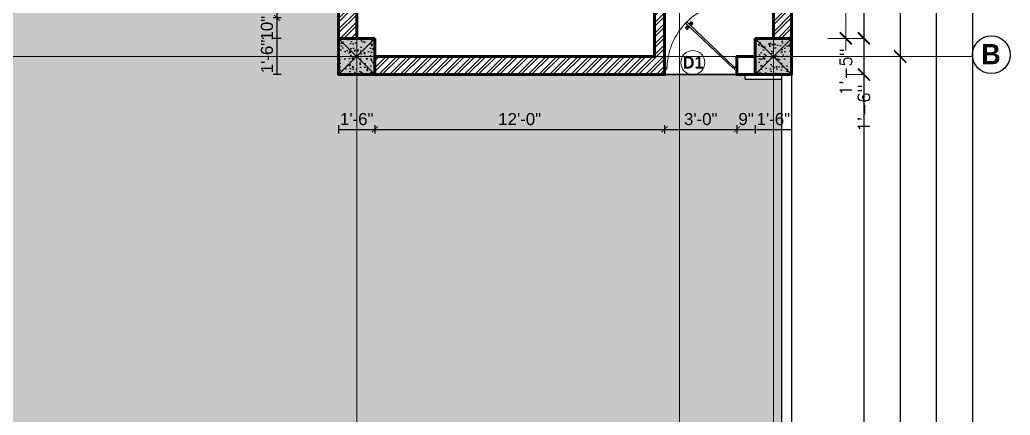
# Model space of a CAD drawing. Header units: feet. Extents: x 109753 to 150441, y 47761 to 75080.
# Drawn here: x 127900.4 to 128392.6, y 49457.9 to 49654.2 of the extents above; entities that cross this region are included whole.
import ezdxf

# ---------------------------------------------------------------- set-up
doc = ezdxf.new("R2010")
doc.units = ezdxf.units.FT
doc.header["$LTSCALE"] = 50
doc.header["$MEASUREMENT"] = 0
doc.header["$PDMODE"] = 3
doc.header["$PDSIZE"] = -10
for name, pattern in [('( Hidden )', [0.375, 0.25, -0.125]), ('ACAD_ISO04W100', [30, 24, -3, 0, -3]), ('CENTER', [2, 1.25, -0.25, 0.25, -0.25])]:
    doc.linetypes.add(name, pattern=pattern)
for name, color, linetype, lineweight in [('CENTRELINE', 146, 'CENTER', 18), ('COLUMN', 16, 'Continuous', 40), ('DIMENSION', 5, 'Continuous', 15), ('DOORS', 7, 'Continuous', 15), ('TEXT', 181, 'Continuous', 13), ('WALL', 1, 'Continuous', 60)]:
    doc.layers.add(name, color=color, linetype=linetype, lineweight=lineweight)
doc.layers.add('HACTH', color=251, linetype='Continuous')
doc.styles.add('MtXpl_Stylus_BT', font='')
doc.styles.get("Standard").update_dxf_attribs({"font": 'txt.shx', "height": 6})
doc.styles.add('TIMES', font='arial.ttf')
doc.styles.get('MtXpl_Stylus_BT').set_extended_font_data('Stylus BT', bold=True)
doc.dimstyles.new("1-8'", dxfattribs={"dimtxt": 6, "dimasz": 3, "dimexe": 2, "dimexo": 1, "dimgap": 2, "dimtad": 1, "dimdec": 0, "dimzin": 3, "dimdsep": 46, "dimlunit": 4, "dimtxsty": 'TIMES', "dimblk": 'ARCHTICK', "dimcen": 8, "dimdle": 2, "dimclrt": 7, "dimadec": 0, "dimazin": 0, "dimtfac": 1, "dimtdec": 0, "dimtix": 1, "dimtmove": 0, "dimatfit": 3, "dimfxl": 2, "dimfxlon": 1, "dimarcsym": 0})

# ---------------------------------------------------------------- blocks, each defined once
blk = doc.blocks.new('_ArchTick')
at = {"color": 0, "linetype": 'ByBlock', "const_width": 0.15}
blk.add_lwpolyline([(-0.5, -0.5), (0.5, 0.5)], dxfattribs=at)
blk = doc.blocks.new('A$Cb5c74cea')
at = {"true_color": 0xffffff, "transparency": 33554687}
h = blk.add_hatch(color=7, dxfattribs=at)
h.dxf.hatch_style = 1
h.paths.add_polyline_path([(-9, -9), (9, -9), (9, 9), (-9, 9)])
at = {"layer": 'HACTH', "transparency": 33554623}
h = blk.add_hatch(dxfattribs=at)
h.set_pattern_fill('AR-CONC', color=256)
h.set_pattern_definition([(50, (-126497.0296, -50480.552), (7.17260183, -0.62752135), [0.75, -8.25]), (355, (-126497.03, -50480.552), (-1.38751334, 7.52192134), [0.6, -6.6]), (100.4514445, (-126496.432, -50480.604), (5.78508847, 6.8943999), [0.63740192, -7.01142112]), (46.1842, (-126497.03, -50478.552), (10.6724133, -1.6551928), [1.125, -12.375]), (96.6356355, (-126496.14, -50478.69), (9.34661946, 9.741186), [0.9561034, -10.5171376]), (351.184164, (-126497.03, -50478.552), (9.34661945, 9.741186), [0.9, -9.9]), (21, (-126496.0296, -50479.052), (5.96907052, -4.0261889), [0.75, -8.25]), (326, (-126496.03, -50479.052), (2.4331533, 7.25150045), [0.6, -6.6]), (71.451445, (-126495.532, -50479.387), (8.40222377, 3.22531153), [0.6374019, -7.01142112]), (37.5, (-126497.0296, -50480.5518), (0.121598553, 3.32893854), [0, -6.52, 0, -6.7, 0, -6.625]), (7.5, (-126497.0296, -50480.5518), (2.63069537, 3.94411712), [0, -3.82, 0, -6.37, 0, -2.525]), (327.5, (-126499.2596, -50480.5518), (5.33822436, -0.225548717), [0, -2.5, 0, -7.8, 0, -10.35]), (317.5, (-126500.2596, -50480.5518), (5.8318617, 1.00104982), [0, -3.25, 0, -5.18, 0, -7.35])])
h.paths.add_polyline_path([(-9, -9), (9, -9), (9, 9), (-9, 9)])
at = {"layer": 'COLUMN'}
blk.add_lwpolyline([(-9, -9), (9, -9), (9, 9), (-9, 9)], close=True, dxfattribs=at)
at = {"layer": 'Defpoints', "color": 18, "true_color": 0x000000}
for p, q in [((-9, -9), (9, 9)), ((-9, 9), (9, -9))]:
    blk.add_line(p, q, dxfattribs=at)
blk = doc.blocks.new('*D1388')
at = {"layer": 'Defpoints', "color": 0, "transparency": 16777216}
for p in [(128028.29, 49645.03), (128058.82, 49645.03), (128058.82, 49627.03)]:
    blk.add_point(p, dxfattribs=at)
at = {"layer": 'DIMENSION', "color": 0, "lineweight": -2, "transparency": 16777216}
for p, q in [((128030.29, 49645.03), (128026.29, 49645.03)), ((128028.29, 49627.03), (128028.29, 49645.03)), ((128030.29, 49627.03), (128026.29, 49627.03))]:
    blk.add_line(p, q, dxfattribs=at)
at = {"layer": 'DIMENSION', "color": 7, "transparency": 16777216, "insert": (128023.22, 49636.03), "char_height": 6, "attachment_point": 5, "rotation": 90, "style": 'TIMES'}
blk.add_mtext('1\'-6"', dxfattribs=at)
blk = doc.blocks.new('*D1389')
at = {"layer": 'Defpoints', "color": 0, "transparency": 16777216}
for p in [(128028.29, 49655.15), (128058.62, 49655.15), (128058.82, 49645.03)]:
    blk.add_point(p, dxfattribs=at)
at = {"layer": 'DIMENSION', "color": 0, "lineweight": -2, "transparency": 16777216}
for p, q in [((128030.29, 49655.15), (128026.29, 49655.15)), ((128028.29, 49645.03), (128028.29, 49655.15)), ((128030.29, 49645.03), (128026.29, 49645.03))]:
    blk.add_line(p, q, dxfattribs=at)
at = {"layer": 'DIMENSION', "color": 7, "transparency": 16777216, "insert": (128023.22, 49650.09), "char_height": 6, "attachment_point": 5, "rotation": 90, "style": 'TIMES'}
blk.add_mtext('10"', dxfattribs=at)
blk = doc.blocks.new('*D1390')
at = {"layer": 'Defpoints', "color": 0, "transparency": 16777216}
for p in [(128028.29, 49715.15), (128058.82, 49715.15), (128058.62, 49655.15)]:
    blk.add_point(p, dxfattribs=at)
at = {"layer": 'DIMENSION', "color": 0, "lineweight": -2, "transparency": 16777216}
for p, q in [((128030.29, 49715.15), (128026.29, 49715.15)), ((128028.29, 49653.15), (128028.29, 49717.15)), ((128030.29, 49655.15), (128026.29, 49655.15))]:
    blk.add_line(p, q, dxfattribs=at)
at = {"layer": 'DIMENSION', "color": 0, "lineweight": -2, "transparency": 16777216, "xscale": 3, "yscale": 3, "zscale": 3}
for p, rotation in [((128028.29, 49715.15), 90), ((128028.29, 49655.15), 270)]:
    blk.add_blockref('_ArchTick', p, dxfattribs=dict(at, rotation=rotation))
at = {"layer": 'DIMENSION', "color": 7, "transparency": 16777216, "insert": (128023.22, 49685.15), "char_height": 6, "attachment_point": 5, "rotation": 90, "style": 'TIMES'}
blk.add_mtext('5\'-0"', dxfattribs=at)
blk = doc.blocks.new('*D1394')
at = {"layer": 'Defpoints', "color": 0, "transparency": 16777216}
for p in [(128058.82, 49627.03), (128076.82, 49627.03), (128076.82, 49599.85)]:
    blk.add_point(p, dxfattribs=at)
at = {"layer": 'DIMENSION', "color": 0, "lineweight": -2, "transparency": 16777216}
for p, q in [((128058.82, 49601.85), (128058.82, 49597.85)), ((128076.82, 49601.85), (128076.82, 49597.85)), ((128058.82, 49599.85), (128076.82, 49599.85))]:
    blk.add_line(p, q, dxfattribs=at)
at = {"layer": 'DIMENSION', "color": 7, "transparency": 16777216, "insert": (128067.82, 49604.92), "char_height": 6, "attachment_point": 5, "style": 'TIMES'}
blk.add_mtext('1\'-6"', dxfattribs=at)
blk = doc.blocks.new('*D1395')
at = {"layer": 'Defpoints', "color": 0, "transparency": 16777216}
for p in [(128076.82, 49627.03), (128220.82, 49627.03), (128220.82, 49599.85)]:
    blk.add_point(p, dxfattribs=at)
at = {"layer": 'DIMENSION', "color": 0, "lineweight": -2, "transparency": 16777216}
for p, q in [((128076.82, 49601.85), (128076.82, 49597.85)), ((128220.82, 49601.85), (128220.82, 49597.85)), ((128074.82, 49599.85), (128222.82, 49599.85))]:
    blk.add_line(p, q, dxfattribs=at)
at = {"layer": 'DIMENSION', "color": 0, "lineweight": -2, "transparency": 16777216, "xscale": 3, "yscale": 3, "zscale": 3, "rotation": 180}
blk.add_blockref('_ArchTick', (128076.82, 49599.85), dxfattribs=at)
at = {"layer": 'DIMENSION', "color": 0, "lineweight": -2, "transparency": 16777216, "xscale": 3, "yscale": 3, "zscale": 3}
blk.add_blockref('_ArchTick', (128220.82, 49599.85), dxfattribs=at)
at = {"layer": 'DIMENSION', "color": 7, "transparency": 16777216, "insert": (128148.82, 49604.92), "char_height": 6, "attachment_point": 5, "style": 'TIMES'}
blk.add_mtext('12\'-0"', dxfattribs=at)
blk = doc.blocks.new('*D1396')
at = {"layer": 'Defpoints', "color": 0, "transparency": 16777216}
for p in [(128220.82, 49627.03), (128256.82, 49627.03), (128256.82, 49599.85)]:
    blk.add_point(p, dxfattribs=at)
at = {"layer": 'DIMENSION', "color": 0, "lineweight": -2, "transparency": 16777216}
for p, q in [((128220.82, 49601.85), (128220.82, 49597.85)), ((128256.82, 49601.85), (128256.82, 49597.85)), ((128218.82, 49599.85), (128258.82, 49599.85))]:
    blk.add_line(p, q, dxfattribs=at)
at = {"layer": 'DIMENSION', "color": 0, "lineweight": -2, "transparency": 16777216, "xscale": 3, "yscale": 3, "zscale": 3, "rotation": 180}
blk.add_blockref('_ArchTick', (128220.82, 49599.85), dxfattribs=at)
at = {"layer": 'DIMENSION', "color": 0, "lineweight": -2, "transparency": 16777216, "xscale": 3, "yscale": 3, "zscale": 3}
blk.add_blockref('_ArchTick', (128256.82, 49599.85), dxfattribs=at)
at = {"layer": 'DIMENSION', "color": 7, "transparency": 16777216, "insert": (128238.82, 49604.92), "char_height": 6, "attachment_point": 5, "style": 'TIMES'}
blk.add_mtext('3\'-0"', dxfattribs=at)
blk = doc.blocks.new('*D1397')
at = {"layer": 'Defpoints', "color": 0, "transparency": 16777216}
for p in [(128256.82, 49627.03), (128265.9, 49627.03), (128265.9, 49599.85)]:
    blk.add_point(p, dxfattribs=at)
at = {"layer": 'DIMENSION', "color": 0, "lineweight": -2, "transparency": 16777216}
for p, q in [((128256.82, 49601.85), (128256.82, 49597.85)), ((128265.9, 49601.85), (128265.9, 49597.85)), ((128256.82, 49599.85), (128265.9, 49599.85))]:
    blk.add_line(p, q, dxfattribs=at)
at = {"layer": 'DIMENSION', "color": 7, "transparency": 16777216, "insert": (128261.36, 49604.92), "char_height": 6, "attachment_point": 5, "style": 'TIMES'}
blk.add_mtext('9"', dxfattribs=at)
blk = doc.blocks.new('*D1398')
at = {"layer": 'Defpoints', "color": 0, "transparency": 16777216}
for p in [(128265.9, 49627.03), (128283.9, 49627.03), (128283.9, 49599.85)]:
    blk.add_point(p, dxfattribs=at)
at = {"layer": 'DIMENSION', "color": 0, "lineweight": -2, "transparency": 16777216}
for p, q in [((128265.9, 49601.85), (128265.9, 49597.85)), ((128283.9, 49601.85), (128283.9, 49597.85)), ((128265.9, 49599.85), (128283.9, 49599.85))]:
    blk.add_line(p, q, dxfattribs=at)
at = {"layer": 'DIMENSION', "color": 7, "transparency": 16777216, "insert": (128274.9, 49604.92), "char_height": 6, "attachment_point": 5, "style": 'TIMES'}
blk.add_mtext('1\'-6"', dxfattribs=at)

msp = doc.modelspace()

# ---------------------------------------------------------------- hatches: boundary and pattern name
at = {"true_color": 0xffffff, "transparency": 33554687}
h = msp.add_hatch(color=7, dxfattribs=at)
h.dxf.hatch_style = 1
h.paths.add_polyline_path([(128058.82, 49627.03), (128076.82, 49627.03), (128076.82, 49645.03), (128058.82, 49645.03)])
h = msp.add_hatch(color=7, dxfattribs=at)
h.dxf.hatch_style = 1
h.paths.add_polyline_path([(128265.9, 49627.03), (128283.9, 49627.03), (128283.9, 49645.03), (128265.9, 49645.03)])
at = {"layer": 'HACTH'}
h = msp.add_hatch(dxfattribs=at)
h.set_pattern_fill('ANSI32', color=256, scale=10)
h.paths.add_polyline_path([(128283.9, 49803.62), (128292.9, 49803.62), (128292.9, 49812.62), (128283.9, 49812.62), (128283.9, 49872.62), (128292.9, 49872.62), (128292.9, 49881.62), (128283.9, 49881.62), (128283.9, 49891.15), (128274.9, 49891.15), (128274.9, 49645.03), (128283.9, 49645.03), (128283.9, 49662.21), (128292.9, 49662.21), (128292.9, 49671.21), (128283.9, 49671.21), (128283.9, 49761.58), (128292.7, 49761.58), (128292.7, 49770.58), (128283.9, 49770.58)])
h.paths.add_polyline_path([(128265.9, 49909.15), (128076.82, 49909.15), (128076.82, 49900.15), (128265.9, 49900.15)])
h.paths.add_polyline_path([(128220.82, 49720.15), (128067.82, 49720.15), (128067.82, 49747.15), (128058.82, 49747.15), (128058.82, 49715.15), (128215.82, 49715.15), (128215.82, 49711.15), (128220.82, 49711.15)])
h.paths.add_polyline_path([(128220.82, 49675.15), (128215.82, 49675.15), (128215.82, 49636.03), (128076.82, 49636.03), (128076.82, 49627.03), (128220.82, 49627.03)])
h.paths.add_polyline_path([(128067.82, 49660.04), (128058.82, 49660.04), (128058.82, 49645.03), (128067.82, 49645.03)])
at = {"layer": 'HACTH', "transparency": 33554623}
h = msp.add_hatch(dxfattribs=at)
h.set_pattern_fill('ANGLE', color=256, scale=50)
h.set_pattern_definition([(0, (0, 0), (0, 13.75), [10, -3.75]), (90, (0, 0), (-13.75, 8e-16), [10, -3.75])])
h.paths.add_polyline_path([(128058.82, 49627.03), (128058.82, 49904.15), (127871.61, 49904.15), (127749.1, 49904.15), (127535.9, 49904.15), (127535.9, 49796.09), (127493.9, 49796.09), (127493.9, 49641.09), (127535.9, 49641.03), (127535.9, 49616.03), (127493.9, 49616.03), (127493.9, 49446.03), (127535.9, 49446.03), (127535.9, 49389.49), (127493.9, 49389.49), (127493.9, 49219.49), (127535.9, 49219.49), (127535.9, 49177.02), (127493.9, 49177.02), (127493.9, 48941.74), (127717.9, 48941.74), (127717.9, 48969.68), (127889.87, 48969.68), (127889.83, 48941.68), (128065.26, 48941.68), (128065.26, 48983.68), (128086.9, 48983.68), (128086.9, 48938.68), (128214.9, 48938.68), (128214.9, 48959.68), (128293.9, 48959.68), (128293.9, 49003.98), (128278.9, 49003.98), (128278.9, 49624.82), (128260.91, 49624.82), (128260.91, 49627.03)])
h.paths.add_polyline_path([(127903.86, 49432.92), (127903.86, 49355.92), (127794.9, 49355.92), (127794.9, 49432.92)], flags=16)
h.paths.add_polyline_path([(127894.86, 49423.92), (127894.86, 49364.92), (127803.9, 49364.92), (127803.9, 49423.92)], flags=0)
h.paths.add_polyline_path([(127967.86, 49432.92), (128076.82, 49432.92), (128076.82, 49355.92), (127967.86, 49355.92)], flags=16)
h.paths.add_polyline_path([(127976.86, 49423.92), (128067.82, 49423.92), (128067.82, 49364.92), (127976.86, 49364.92)], flags=0)

# ---------------------------------------------------------------- linework, layer by layer
for p, q in [((128058.82, 49904.15), (128058.82, 49627.03)), ((128058.82, 49627.03), (128278.9, 49627.03))]:
    msp.add_line(p, q)
at = {"color": 251, "linetype": 'Continuous', "true_color": 0x636466, "transparency": 33554687}
for q in [(128260.91, 49627.03), (128278.9, 49624.82)]:
    msp.add_line((128260.91, 49624.82), q, dxfattribs=at)
for points in [[(128278.9, 49627.03), (128278.9, 49003.98)], [(128283.9, 49627.03), (128283.9, 49008.98)]]:
    msp.add_lwpolyline(points)
msp.add_circle((128383.24, 49636.91), 9.38)
at = {"color": 9, "linetype": '( Hidden )', "lineweight": 0, "ltscale": 5, "true_color": 0xc7c8ca}
msp.add_arc((128255.62, 49629.43), 33.6, 90, 180, dxfattribs=at)
at = {"layer": 'CENTRELINE', "linetype": 'ACAD_ISO04W100', "ltscale": 3}
for p, q in [((128067.82, 48870.68), (128067.82, 49999.15)), ((128274.9, 48870.68), (128274.9, 49999.15))]:
    msp.add_line(p, q, dxfattribs=at)
at = {"layer": 'CENTRELINE', "ltscale": 35}
for p, q in [((128228.25, 49996.69), (128228.25, 48870.68)), ((127422.9, 49636.03), (128373.9, 49636.03))]:
    msp.add_line(p, q, dxfattribs=at)
at = {"layer": 'COLUMN'}
for points in [[(128058.82, 49627.03), (128076.82, 49627.03), (128076.82, 49645.03), (128058.82, 49645.03)], [(128265.9, 49627.03), (128283.9, 49627.03), (128283.9, 49645.03), (128265.9, 49645.03)]]:
    msp.add_lwpolyline(points, close=True, dxfattribs=at)
at = {"layer": 'Defpoints'}
for p, q in [((128373.9, 49999.15), (128373.9, 48870.68)), ((128355.9, 49981.15), (128355.9, 48888.68)), ((128337.9, 49963.15), (128337.9, 48906.68)), ((128319.9, 49945.15), (128319.9, 48924.68)), ((128058.82, 49627.03), (128058.82, 49909.15)), ((128283.9, 49662.21), (128283.9, 49627.03)), ((128283.9, 49627.03), (128058.82, 49627.03))]:
    msp.add_line(p, q, dxfattribs=at)
at = {"layer": 'Defpoints', "color": 18, "true_color": 0x000000}
for p, q in [((128058.82, 49627.03), (128076.82, 49645.03)), ((128058.82, 49645.03), (128076.82, 49627.03)), ((128265.9, 49627.03), (128283.9, 49645.03)), ((128265.9, 49645.03), (128283.9, 49627.03))]:
    msp.add_line(p, q, dxfattribs=at)
at = {"layer": 'Defpoints'}
msp.add_lwpolyline([(128058.82, 49909.15), (128283.9, 49909.15), (128283.9, 49627.03), (128058.82, 49627.03)], close=True, dxfattribs=at)
at = {"layer": 'DIMENSION'}
for p, q in [((128355.9, 49909.15), (128355.9, 49458.51)), ((128337.9, 49636.03), (128337.9, 49761.5)), ((128310.9, 49662.21), (128310.9, 49645.03)), ((128301.9, 49645.03), (128310.9, 49645.03)), ((128310.9, 49645.03), (128310.9, 49639.03)), ((128310.9, 49645.03), (128319.9, 49645.03)), ((128319.9, 49645.03), (128319.9, 49627.03)), ((128328.9, 49636.03), (128337.9, 49636.03)), ((128310.9, 49627.03), (128319.9, 49627.03)), ((128310.9, 49627.03), (128319.9, 49627.03)), ((128319.9, 49627.03), (128319.9, 49621.03)), ((128319.9, 49627.03), (128319.9, 49331.6))]:
    msp.add_line(p, q, dxfattribs=at)
at = {"layer": 'DOORS', "color": 8}
for p, q in [((128231.99, 49651.05), (128231.22, 49650.38)), ((128232.08, 49651.58), (128232.38, 49651.15)), ((128232.32, 49651.04), (128232.23, 49650.94)), ((128232.27, 49651.4), (128232.45, 49651.09)), ((128232.47, 49651.22), (128232.52, 49651.02)), ((128232.63, 49651.07), (128232.6, 49650.94)), ((128232.84, 49652.38), (128233.28, 49652.11)), ((128233.02, 49652.21), (128233.35, 49652.05)), ((128233.22, 49652.02), (128233.43, 49651.98)), ((128233.36, 49652.51), (128233.97, 49653.32)), ((128233.38, 49651.87), (128233.51, 49651.91)), ((128233.39, 49652.18), (128233.49, 49652.28)), ((128233.41, 49652.46), (128234.03, 49653.28)), ((128233.42, 49652.16), (128233.51, 49652.26)), ((128233.46, 49652.12), (128233.55, 49652.22)), ((128233.51, 49652.37), (128234.16, 49653.16)), ((128233.52, 49651.75), (128233.54, 49651.87)), ((128233.53, 49652.05), (128233.62, 49652.15)), ((128233.67, 49651.6), (128233.62, 49651.8)), ((128233.63, 49652.25), (128234.31, 49653.02)), ((128233.69, 49651.91), (128233.78, 49652.01)), ((128233.87, 49651.41), (128233.7, 49651.73)), ((128233.76, 49651.84), (128233.85, 49651.94)), ((128234.06, 49651.24), (128233.76, 49651.67)), ((128233.8, 49651.8), (128233.89, 49651.9)), ((128233.82, 49651.78), (128233.92, 49651.88)), ((128233.88, 49652.02), (128234.6, 49652.75)), ((128234, 49651.9), (128234.75, 49652.61)), ((128234.1, 49651.81), (128234.88, 49652.49)), ((128234.15, 49651.77), (128234.92, 49652.43)), ((128234.35, 49653.03), (128234.36, 49653.05)), ((128234.49, 49652.93), (128234.36, 49653.05)), ((128234.49, 49652.93), (128234.63, 49652.8)), ((128234.61, 49652.79), (128234.63, 49652.8)), ((128232.05, 49651), (128231.26, 49650.33)), ((128232.14, 49650.91), (128231.39, 49650.21)), ((128231.53, 49650.03), (128231.52, 49650.01)), ((128231.65, 49649.89), (128231.52, 49650.01)), ((128232.27, 49650.79), (128231.54, 49650.07)), ((128231.65, 49649.89), (128231.78, 49649.77)), ((128231.8, 49649.78), (128231.78, 49649.77)), ((128232.52, 49650.56), (128231.83, 49649.79)), ((128232.64, 49650.45), (128231.98, 49649.65)), ((128232.74, 49650.36), (128232.11, 49649.53)), ((128232.78, 49650.31), (128232.17, 49649.5)), ((128232.34, 49651.02), (128232.25, 49650.92)), ((128232.39, 49650.97), (128232.3, 49650.88)), ((128232.46, 49650.91), (128232.37, 49650.81)), ((128232.61, 49650.76), (128232.52, 49650.66)), ((128232.68, 49650.7), (128232.59, 49650.6)), ((128232.76, 49650.94), (128232.64, 49650.91)), ((128232.73, 49650.65), (128232.64, 49650.55)), ((128232.75, 49650.63), (128232.66, 49650.53)), ((128232.92, 49650.79), (128232.72, 49650.83)), ((128233.12, 49650.61), (128232.79, 49650.76)), ((128233.31, 49650.43), (128232.86, 49650.7))]:
    msp.add_line(p, q, dxfattribs=at)
at = {"layer": 'DOORS', "color": 1}
for p, q in [((128231.92, 49651.03), (128231.25, 49650.45)), ((128232.01, 49651.74), (128232.01, 49651.73)), ((128232.01, 49651.63), (128232.29, 49651.25)), ((128232.31, 49651.04), (128232.22, 49650.94)), ((128232.29, 49651.25), (128232.29, 49651.24)), ((128232.3, 49651.15), (128232.3, 49651.15)), ((128232.3, 49651.05), (128232.54, 49650.84)), ((128232.67, 49652.44), (128232.68, 49652.45)), ((128232.78, 49652.45), (128233.18, 49652.2)), ((128233.18, 49652.2), (128233.19, 49652.2)), ((128233.28, 49652.2), (128233.28, 49652.2)), ((128233.37, 49652.58), (128233.91, 49653.29)), ((128233.38, 49652.49), (128233.75, 49652.13)), ((128233.38, 49652.2), (128233.61, 49651.98)), ((128233.39, 49652.19), (128233.48, 49652.29)), ((128233.47, 49652.4), (128233.47, 49652.39)), ((128233.47, 49652.29), (128233.7, 49652.08)), ((128233.84, 49651.76), (128233.61, 49651.98)), ((128233.93, 49651.86), (128233.7, 49652.08)), ((128234.13, 49651.78), (128233.75, 49652.13)), ((128233.83, 49651.77), (128233.92, 49651.87)), ((128233.85, 49651.67), (128233.85, 49651.67)), ((128233.86, 49651.57), (128233.85, 49651.57)), ((128234.13, 49651.18), (128233.86, 49651.57)), ((128234.01, 49653.3), (128234.46, 49652.88)), ((128234.03, 49651.87), (128234.03, 49651.87)), ((128234.07, 49653.25), (128234.09, 49653.28)), ((128234.09, 49653.28), (128234.48, 49652.91)), ((128234.13, 49651.08), (128234.14, 49651.08)), ((128234.22, 49651.78), (128234.9, 49652.37)), ((128234.9, 49652.47), (128234.46, 49652.88)), ((128234.87, 49652.54), (128234.48, 49652.91)), ((128234.85, 49652.52), (128234.87, 49652.54)), ((128231.24, 49650.35), (128231.69, 49649.93)), ((128231.3, 49650.3), (128231.27, 49650.27)), ((128231.27, 49650.27), (128231.66, 49649.9)), ((128232.05, 49649.54), (128231.66, 49649.9)), ((128232.13, 49649.51), (128231.69, 49649.93)), ((128232.02, 49651.03), (128232.39, 49650.68)), ((128232.08, 49649.56), (128232.05, 49649.54)), ((128232.11, 49650.94), (128232.12, 49650.95)), ((128232.22, 49650.95), (128232.44, 49650.74)), ((128232.78, 49650.24), (128232.23, 49649.52)), ((128232.77, 49650.33), (128232.39, 49650.68)), ((128232.67, 49650.52), (128232.44, 49650.74)), ((128232.77, 49650.62), (128232.54, 49650.84)), ((128232.76, 49650.63), (128232.67, 49650.53)), ((128232.67, 49650.42), (128232.68, 49650.43)), ((128232.86, 49650.62), (128232.87, 49650.62)), ((128232.96, 49650.61), (128232.96, 49650.62)), ((128233.37, 49650.36), (128232.96, 49650.61)), ((128233.47, 49650.37), (128233.47, 49650.37))]:
    msp.add_line(p, q, dxfattribs=at)
at = {"layer": 'DOORS'}
for p, q in [((128220.82, 49627.03), (128220.82, 49630.63)), ((128222.02, 49630.63), (128220.82, 49630.63)), ((128222.02, 49629.43), (128222.02, 49630.63)), ((128254.84, 49630.2), (128255.4, 49630.76)), ((128254.84, 49630.2), (128254.89, 49630.15)), ((128254.89, 49630.15), (128255.43, 49630.69)), ((128255.55, 49629.88), (128255.55, 49630.64)), ((128255.55, 49629.88), (128255.62, 49629.88)), ((128255.62, 49629.88), (128255.62, 49630.67)), ((128255.62, 49629.43), (128255.62, 49630.63)), ((128255.62, 49630.63), (128256.82, 49630.63)), ((128256.82, 49630.63), (128256.82, 49627.03))]:
    msp.add_line(p, q, dxfattribs=at)
msp.add_lwpolyline([(128255.38, 49630.73), (128231.89, 49653.22), (128231.19, 49652.51), (128254.92, 49630.28)], dxfattribs=at)
for radius in [0.133, 0.0645]:
    msp.add_circle((128255.54, 49630.77), radius, dxfattribs=at)
at = {"layer": 'DOORS', "color": 1}
for centre, start, end in [((128231.97, 49650.98), 46.866, 130.7896), ((128232.06, 49651.68), 136.866, 226.866), ((128232.35, 49651.1), 142.1232, 226.866), ((128232.25, 49651.19), 322.1232, 46.866), ((128232.73, 49652.4), 46.866, 136.866), ((128233.23, 49652.25), 226.866, 311.6087), ((128233.33, 49652.15), 46.866, 131.6087), ((128233.42, 49652.54), 142.9424, 226.866), ((128233.52, 49652.34), 136.866, 226.866), ((128233.9, 49651.62), 142.1232, 226.866), ((128233.79, 49651.71), 322.1232, 46.866), ((128233.96, 49653.25), 46.866, 142.9424), ((128233.98, 49651.91), 226.866, 316.866), ((128234.18, 49651.83), 226.866, 310.7896), ((128234.09, 49651.13), 316.866, 46.866), ((128234.85, 49652.42), 310.7896, 46.866), ((128231.29, 49650.4), 130.7896, 226.866), ((128232.17, 49650.9), 46.866, 136.866), ((128232.18, 49649.56), 226.866, 322.9424), ((128232.63, 49650.47), 316.866, 46.866), ((128232.82, 49650.67), 226.866, 311.6087), ((128232.72, 49650.28), 322.9424, 46.866), ((128232.91, 49650.57), 46.866, 131.6087), ((128233.42, 49650.41), 226.866, 316.866)]:
    msp.add_arc(centre, 0.0686, start, end, dxfattribs=at)
at = {"layer": 'TEXT'}
msp.add_circle((128234.88, 49632.98), 6, dxfattribs=at)
at = {"layer": 'WALL'}
for p, q in [((128274.9, 49891.15), (128274.9, 49645.03)), ((128076.82, 49645.03), (128058.82, 49645.03)), ((128067.82, 49645.03), (128058.82, 49645.03)), ((128076.82, 49627.03), (128076.82, 49645.03)), ((128283.9, 49645.03), (128265.9, 49645.03)), ((128265.9, 49645.03), (128265.9, 49627.03)), ((128076.82, 49627.03), (128076.82, 49636.03))]:
    msp.add_line(p, q, dxfattribs=at)
for points in [[(128265.9, 49636.03), (128256.82, 49636.03), (128256.82, 49627.03), (128283.9, 49627.03), (128283.9, 49662.21), (128292.9, 49662.21), (128292.9, 49671.21), (128283.9, 49671.21), (128283.9, 49761.58), (128292.7, 49761.58), (128292.7, 49770.58), (128283.9, 49770.58), (128283.9, 49803.62), (128292.9, 49803.62), (128292.9, 49812.62), (128283.9, 49812.62), (128283.9, 49872.62), (128292.9, 49872.62), (128292.9, 49881.62), (128283.9, 49881.62), (128283.9, 49909.15), (128076.82, 49909.15)], [(128076.82, 49636.03), (128215.82, 49636.03), (128215.82, 49675.15), (128220.82, 49675.15), (128220.82, 49627.03), (128058.82, 49627.03), (128058.82, 49660.04), (128067.82, 49660.04), (128067.82, 49645.03)]]:
    msp.add_lwpolyline(points, dxfattribs=at)

# ---------------------------------------------------------------- block references
for p in [(128067.82, 49636.03), (128274.9, 49636.03)]:
    msp.add_blockref('A$Cb5c74cea', p)
at = {"layer": 'DIMENSION', "xscale": 6, "yscale": 6, "zscale": 6}
for p, rotation in [((128310.9, 49645.03), 270), ((128319.9, 49645.03), 90), ((128337.9, 49636.03), 270), ((128319.9, 49627.03), 270), ((128319.9, 49627.03), 90)]:
    msp.add_blockref('_ArchTick', p, dxfattribs=dict(at, rotation=rotation))

# ---------------------------------------------------------------- texts
at = {"style": 'MtXpl_Stylus_BT'}
msp.add_text('B', height=10, rotation=360, dxfattribs=at).set_placement((128378.24, 49632.19))
at = {"layer": 'DIMENSION', "char_height": 6, "attachment_point": 5, "rotation": 90}
for s, insert in [('\\A1;1\'-5"', (128310.9, 49628.44)), ('\\A1;1\'-6"', (128319.9, 49610.44))]:
    msp.add_mtext(s, dxfattribs=dict(at, insert=insert))
at = {"layer": 'TEXT', "style": 'MtXpl_Stylus_BT'}
msp.add_text('D1', height=6, dxfattribs=at).set_placement((128229.91, 49630.03))

# ---------------------------------------------------------------- dimensions: what is measured, and where the dimension line sits
at = {"layer": 'DIMENSION'}
for base, p1, p2, angle, picture, middle in [((128028.29, 49715.15), (128058.62, 49655.15), (128058.82, 49715.15), 270, '*D1390', (128023.22, 49685.15)), ((128028.29, 49655.15), (128058.82, 49645.03), (128058.62, 49655.15), 270, '*D1389', (128023.22, 49650.09)), ((128220.82, 49599.85), (128076.82, 49627.03), (128220.82, 49627.03), 180, '*D1395', (128148.82, 49604.92)), ((128256.82, 49599.85), (128220.82, 49627.03), (128256.82, 49627.03), 180, '*D1396', (128238.82, 49604.92)), ((128265.9, 49599.85), (128256.82, 49627.03), (128265.9, 49627.03), 180, '*D1397', (128261.36, 49604.92)), ((128283.9, 49599.85), (128265.9, 49627.03), (128283.9, 49627.03), 180, '*D1398', (128274.9, 49604.92))]:
    dim = msp.add_linear_dim(base=base, p1=p1, p2=p2, angle=angle, dimstyle="1-8'", override={"dimtmove": 1}, dxfattribs=at)
    dim.commit()
    dim.dimension.update_dxf_attribs({"geometry": picture, "text_midpoint": middle})
for p2, distance, picture, middle in [((128058.82, 49645.03), 30.53, '*D1388', (128023.22, 49636.03)), ((128076.82, 49627.03), -27.18, '*D1394', (128067.82, 49604.92))]:
    dim = msp.add_aligned_dim(p1=(128058.82, 49627.03), p2=p2, distance=distance, dimstyle="1-8'", dxfattribs=at)
    dim.commit()
    dim.dimension.update_dxf_attribs({"geometry": picture, "text_midpoint": middle})

doc.saveas('drawing.dxf')
